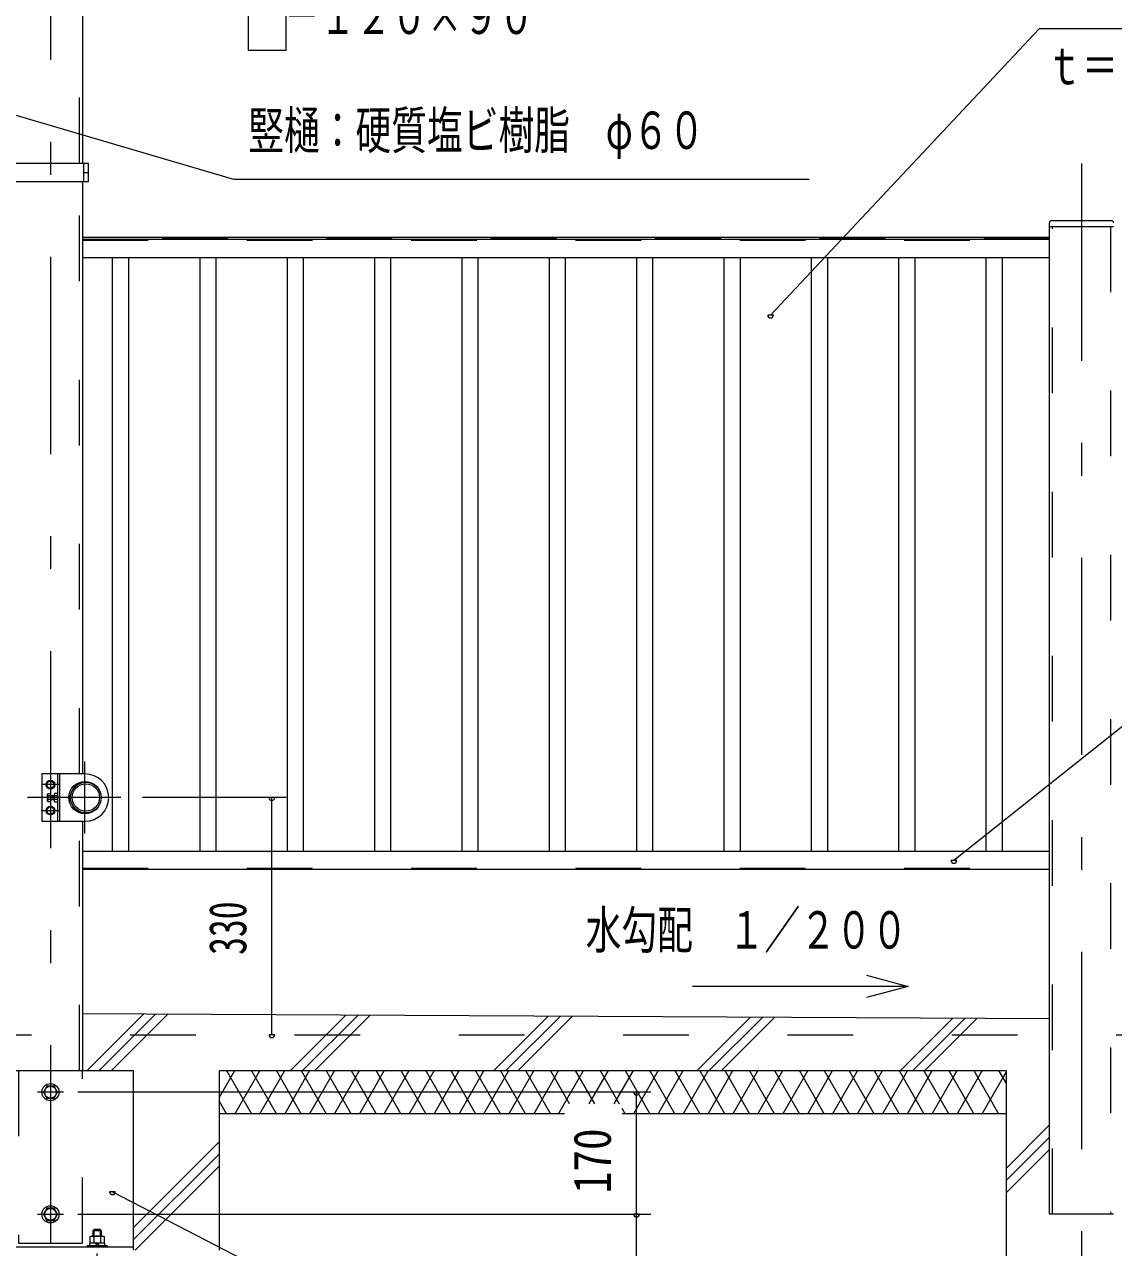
# Model space of a CAD drawing. Units: millimetres, scale not verified. Extents: x -34086 to 34091, y -14700 to 14700.
# Drawn here: x 24367 to 29668, y 496 to 6454 of the extents above; entities that cross this region are included whole.
import ezdxf
from ezdxf.enums import TextEntityAlignment as Align

# ---------------------------------------------------------------- set-up
doc = ezdxf.new("R2010")
doc.units = ezdxf.units.MM
doc.header["$LTSCALE"] = 80
doc.linetypes.add('USER2', pattern=[10, 4, -6])
doc.linetypes.add('USER3', pattern=[24, 12, -5, 2, -5])
for name, color, linetype, lineweight in [('0-6_2-02BOLD', 7, 'Continuous', 18), ('0-7_2-12HIDDEN', 3, 'USER2', 18), ('0-8_2-22CENTER', 3, 'USER3', 18), ('0-9_2-42THIN', 4, 'Continuous', 18), ('0-A_2-52DIM', 3, 'Continuous', 18), ('0-B_2-62HATCH', 2, 'Continuous', 18)]:
    doc.layers.add(name, color=color, linetype=linetype, lineweight=lineweight)
doc.styles.add('ＭＳ ゴシック', font='')
doc.styles.get('ＭＳ ゴシック').set_extended_font_data('MS Gothic')

msp = doc.modelspace()

# ---------------------------------------------------------------- linework, layer by layer
at = {"layer": '0-6_2-02BOLD'}
for p, q in [((24649.18, 7241.41), (24649.18, 5778.4)), ((24654.77, 5778.4), (24654.77, 5687.41)), ((24654.77, 5732.91), (24676.11, 5732.91)), ((24649.17, 5687.41), (24649.17, 2803.4)), ((29366.82, 5498.4), (29657.66, 5498.4)), ((29356.32, 5470.4), (29668.17, 5470.4)), ((24649.16, 5417.9), (29356.32, 5417.9)), ((29356.32, 5406.7), (24649.16, 5406.7)), ((24649.16, 5319.2), (29356.32, 5319.2)), ((24528.24, 2572.4), (24528.24, 2803.4)), ((24481.01, 2698.01), (24493.24, 2698.01)), ((24493.24, 2698.4), (24510.75, 2698.4)), ((24528.24, 2708.11), (24512.51, 2708.11)), ((24512.51, 2698.01), (24528.24, 2698.01)), ((24587.04, 2698.4), (24587.04, 2677.41)), ((24493.24, 2677.8), (24481.01, 2677.8)), ((24510.75, 2677.4), (24493.24, 2677.4)), ((24528.24, 2677.8), (24512.51, 2677.8)), ((24583.2, 2677.4), (24587.04, 2677.4)), ((24649.17, 2572.4), (24649.17, 1357.9)), ((24649.17, 2426.8), (29356.32, 2426.8)), ((29356.32, 2337.9), (24649.17, 2337.9)), ((29356.32, 1610.83), (24649.17, 1634.25)), ((26995.73, 1147.9), (25315.74, 1147.9)), ((29144.83, 1147.9), (27275.74, 1147.9)), ((24703.56, 549.04), (24703.56, 517.2)), ((24737.92, 517.2), (24737.92, 549.04)), ((24895.74, 498.65), (22935.74, 498.65)), ((24671.74, 506.7), (24671.74, 498.65)), ((24710.24, 517.2), (24720.74, 506.7)), ((24731.24, 506.7), (24720.74, 517.2)), ((24758.37, 506.7), (24758.37, 517.2))]:
    msp.add_line(p, q, dxfattribs=at)
for points in [[(23434.51, 5778.4), (24676.11, 5778.4), (24676.11, 5687.41), (23434.51, 5687.41)], [(29668.27, 657.9), (29356.32, 657.9), (29356.32, 5487.9)], [(24661.24, 2803.4), (24451.25, 2803.4), (24451.25, 2572.4), (24661.24, 2572.4)], [(24512.51, 2708.11), (24510.75, 2705.05), (24510.75, 2670.75), (24512.51, 2667.7), (24528.24, 2667.7)], [(24587.04, 2677.41), (24590.54, 2680.9), (24590.54, 2694.9), (24587.04, 2698.4), (24583.2, 2698.4)], [(22935.74, 1357.9), (24895.74, 1357.9), (24895.74, 482.9)], [(25315.74, 482.9), (25315.74, 1357.9), (29144.83, 1357.9), (29144.83, 272.9), (29879.84, 272.9), (29879.84, 1357.9), (30950.74, 1357.9)], [(24686.39, 517.2), (24686.39, 549.04), (24691.86, 552.2), (24749.62, 552.2), (24755.09, 549.04), (24755.09, 517.2)], [(24741.74, 577.73), (24734.74, 584.73), (24706.74, 584.73), (24699.74, 577.73)], [(24741.74, 552.2), (24741.74, 577.73), (24699.74, 577.73), (24699.74, 552.2)], [(24671.74, 506.7), (24769.74, 506.7), (24769.74, 498.65)], [(24758.37, 517.2), (24683.11, 517.2), (24683.11, 506.7)]]:
    msp.add_lwpolyline(points, dxfattribs=at)
for points in [[(24510.75, 2761.01), (24493.24, 2771.11), (24475.74, 2761.01), (24475.74, 2740.8), (24493.23, 2730.69), (24510.75, 2740.8)], [(24479.24, 2670.75), (24479.24, 2705.05), (24481.01, 2708.11), (24493.24, 2708.11), (24493.24, 2667.7), (24481.01, 2667.7)], [(24510.75, 2635), (24493.24, 2645.11), (24475.74, 2635), (24475.74, 2614.8), (24493.23, 2604.69), (24510.75, 2614.8)], [(24510.42, 1282.65), (24476.07, 1282.65), (24458.89, 1252.9), (24476.07, 1223.15), (24510.42, 1223.15), (24527.59, 1252.9)], [(24476.07, 628.15), (24510.42, 628.15), (24527.59, 657.9), (24510.42, 687.65), (24476.07, 687.65), (24458.89, 657.9)]]:
    msp.add_lwpolyline(points, close=True, dxfattribs=at)
for centre, radius in [((24493.24, 2750.9), 21.88), ((24493.24, 2750.9), 17.15), ((24661.24, 2687.9), 78.75), ((24665.27, 2687.9), 74.72), ((24665.27, 2687.9), 66.67), ((24493.24, 2624.9), 21.88), ((24493.24, 2624.9), 17.15), ((24493.24, 1252.9), 42), ((24493.24, 1252.9), 28.88), ((24493.24, 657.9), 42), ((24493.24, 657.9), 28.88)]:
    msp.add_circle(centre, radius, dxfattribs=at)
for centre, radius, start, end in [((29366.82, 5487.9), 10.5, 90, 180), ((29657.66, 5487.9), 10.5, 0, 90), ((24661.24, 2687.9), 115.5, 270, 90), ((24509.02, 2687.91), 29.79, 160.17088, 199.83133), ((24487.35, 2703.06), 8.11, 180, 218.54623), ((24540.52, 2687.9), 29.79, 160.16867, 199.82912), ((24518.85, 2703.06), 8.11, 180, 218.53143), ((24487.36, 2672.75), 8.11, 141.46857, 180), ((24518.85, 2672.75), 8.11, 141.45377, 180), ((24694.98, 538.96), 13.24, 49.57011, 90), ((24720.74, 503.98), 48.23, 69.13594, 110.86407), ((24746.51, 538.96), 13.24, 90, 130.4299)]:
    msp.add_arc(centre, radius, start, end, dxfattribs=at)
at = {"layer": '0-7_2-12HIDDEN'}
for p, q in [((24634.48, 5778.4), (24634.48, 7241.41)), ((24634.47, 2803.4), (24634.47, 5687.41)), ((29371.02, 657.9), (29371.02, 5470.4)), ((29653.47, 5470.4), (29653.47, 657.9)), ((29356.32, 5412.3), (24649.16, 5412.3)), ((24649.16, 5402.5), (29356.32, 5402.5)), ((24539.45, 2572.4), (24539.45, 2803.4)), ((24634.47, 1357.9), (24634.47, 2572.4)), ((24649.17, 2343.5), (29356.32, 2343.5)), ((16880.74, 1532.9), (30950.74, 1532.9))]:
    msp.add_line(p, q, dxfattribs=at)
msp.add_lwpolyline([(24337.32, 1357.9), (24337.32, 517.9), (24649.17, 517.9), (24649.17, 1357.9)], dxfattribs=at)
at = {"layer": '0-8_2-22CENTER'}
for p, q in [((24493.24, 7241.41), (24493.24, -1827.1)), ((29512.24, 5775.85), (29512.24, 132.9)), ((24661.24, 2512.9), (24661.24, 2862.9)), ((24537, 2750.9), (24449.49, 2750.9)), ((24836.24, 2687.9), (24381.25, 2687.9)), ((24447.2, 2624.9), (24537, 2624.9)), ((24556.24, 1252.9), (24430.24, 1252.9)), ((24430.24, 657.9), (24556.24, 657.9)), ((24720.74, -1053.6), (24720.74, 626.73))]:
    msp.add_line(p, q, dxfattribs=at)
at = {"layer": '0-9_2-42THIN'}
for p, q in [((24794.24, 5319.2), (24794.24, 2426.8)), ((24874.74, 2426.8), (24874.74, 5319.2)), ((25219.49, 5319.2), (25219.49, 2426.8)), ((25299.99, 2426.8), (25299.99, 5319.2)), ((25644.74, 5319.2), (25644.74, 2426.8)), ((25725.24, 2426.8), (25725.24, 5319.2)), ((26069.99, 5319.2), (26069.99, 2426.8)), ((26150.49, 2426.8), (26150.49, 5319.2)), ((26495.24, 5319.2), (26495.24, 2426.8)), ((26575.74, 2426.8), (26575.74, 5319.2)), ((26920.49, 5319.2), (26920.49, 2426.8)), ((27001, 2426.8), (27001, 5319.2)), ((27345.74, 5319.2), (27345.74, 2426.8)), ((27426.25, 2426.8), (27426.25, 5319.2)), ((27770.99, 5319.2), (27770.99, 2426.8)), ((27851.49, 2426.8), (27851.49, 5319.2)), ((28196.24, 5319.2), (28196.24, 2426.8)), ((28276.75, 2426.8), (28276.75, 5319.2)), ((28621.49, 5319.2), (28621.49, 2426.8)), ((28702, 2426.8), (28702, 5319.2)), ((29046.74, 5319.2), (29046.74, 2426.8)), ((29127.25, 2426.8), (29127.25, 5319.2)), ((24493.24, 2695.6), (24510.75, 2695.6)), ((24589.84, 2695.6), (24582.86, 2695.6)), ((24510.75, 2680.2), (24493.24, 2680.2)), ((24582.86, 2680.2), (24589.84, 2680.2)), ((24704.99, 582.98), (24704.99, 552.2)), ((24736.49, 552.2), (24736.49, 582.98))]:
    msp.add_line(p, q, dxfattribs=at)
at = {"layer": '0-A_2-52DIM'}
for p, q in [((29305.75, 6432.9), (27998.81, 5038.52)), ((32700.74, 6432.9), (29305.75, 6432.9)), ((28012.81, 5038.52), (27984.81, 5038.52)), ((30285.75, 3492.9), (28890.91, 2381.95)), ((25641.24, 2687.9), (24941.24, 2687.9)), ((25585.24, 2687.9), (25557.24, 2687.9)), ((25571.24, 1532.9), (25571.24, 2687.9)), ((28904.91, 2381.95), (28876.91, 2381.95)), ((28668.49, 1767.69), (28465.64, 1713.33)), ((25585.24, 1532.9), (25557.24, 1532.9)), ((27415.74, 1252.9), (24626.24, 1252.9)), ((27359.74, 1252.9), (27331.74, 1252.9)), ((27345.74, 104.9), (27345.74, 1252.9)), ((24808.74, 767.96), (24780.74, 767.96)), ((24626.24, 657.9), (27415.74, 657.9)), ((27359.74, 657.9), (27331.74, 657.9))]:
    msp.add_line(p, q, dxfattribs=at)
for points in [[(25455.74, 6585.42), (25455.74, 6327.9), (25640.05, 6327.9), (25640.05, 6585.42)], [(28185.75, 5697.9), (25385.74, 5697.9), (23381.61, 6288.17)], [(28465.64, 1822.04), (28668.49, 1767.69), (27618.49, 1767.69)], [(24794.74, 767.96), (27100.74, -427.1), (29900.74, -427.1)]]:
    msp.add_lwpolyline(points, dxfattribs=at)
for centre in [(27998.81, 5038.52), (25571.24, 2687.9), (28890.91, 2381.95), (25571.24, 1532.9), (27345.74, 1252.9), (24794.74, 767.96), (27345.74, 657.9)]:
    msp.add_arc(centre, 14, 180, 0, dxfattribs=at)
at = {"layer": '0-B_2-62HATCH'}
for p, q in [((24946.17, 1632.78), (24671.3, 1357.9)), ((24730.69, 1357.9), (25005.27, 1632.48)), ((25064.38, 1632.19), (24790.09, 1357.9)), ((25661.25, 1357.9), (25931.22, 1627.88)), ((25990.32, 1627.58), (25720.64, 1357.9)), ((25780.04, 1357.9), (26049.42, 1627.29)), ((26651.19, 1357.9), (26916.27, 1622.97)), ((26710.59, 1357.9), (26975.37, 1622.68)), ((27034.48, 1622.39), (26769.99, 1357.9)), ((27641.15, 1357.9), (27901.31, 1618.07)), ((27960.42, 1617.78), (27700.54, 1357.9)), ((27759.94, 1357.9), (28019.52, 1617.49)), ((28631.09, 1357.9), (28886.37, 1613.17)), ((28945.46, 1612.88), (28690.49, 1357.9)), ((28749.89, 1357.9), (29004.57, 1612.59)), ((25315.74, 1227.79), (25390.87, 1357.9)), ((25350.45, 1357.9), (25471.7, 1147.9)), ((25512.1, 1357.9), (25390.87, 1147.9)), ((25592.93, 1147.9), (25471.7, 1357.9)), ((25512.1, 1147.9), (25633.35, 1357.9)), ((25714.18, 1147.9), (25592.93, 1357.9)), ((25754.59, 1357.9), (25633.35, 1147.9)), ((25714.18, 1357.9), (25835.42, 1147.9)), ((25875.84, 1357.9), (25754.59, 1147.9)), ((25956.67, 1147.9), (25835.42, 1357.9)), ((25875.84, 1147.9), (25997.08, 1357.9)), ((25956.67, 1357.9), (26077.91, 1147.9)), ((26118.33, 1357.9), (25997.08, 1147.9)), ((26199.15, 1147.9), (26077.92, 1357.9)), ((26118.33, 1147.9), (26239.56, 1357.9)), ((26199.15, 1357.9), (26320.39, 1147.9)), ((26360.81, 1357.9), (26239.56, 1147.9)), ((26441.64, 1147.9), (26320.4, 1357.9)), ((26360.81, 1147.9), (26482.05, 1357.9)), ((26441.64, 1357.9), (26562.89, 1147.9)), ((26603.3, 1357.9), (26482.06, 1147.9)), ((26684.13, 1147.9), (26562.89, 1357.9)), ((26603.3, 1147.9), (26724.55, 1357.9)), ((26805.38, 1147.9), (26684.13, 1357.9)), ((26845.78, 1357.9), (26724.55, 1147.9)), ((26805.38, 1357.9), (26926.61, 1147.9)), ((26967.03, 1357.9), (26845.78, 1147.9)), ((27019.91, 1196.31), (26926.61, 1357.9)), ((26967.03, 1147.9), (27088.27, 1357.9)), ((27047.86, 1357.9), (27141.15, 1196.31)), ((27116.23, 1196.31), (27209.52, 1357.9)), ((27169.1, 1357.9), (27262.39, 1196.31)), ((27237.47, 1196.31), (27330.76, 1357.9)), ((27290.35, 1357.9), (27411.59, 1147.9)), ((27452.01, 1357.9), (27330.76, 1147.9)), ((27532.83, 1147.9), (27411.59, 1357.9)), ((27452.01, 1147.9), (27573.24, 1357.9)), ((27532.83, 1357.9), (27654.07, 1147.9)), ((27694.49, 1357.9), (27573.24, 1147.9)), ((27775.32, 1147.9), (27654.08, 1357.9)), ((27694.49, 1147.9), (27815.73, 1357.9)), ((27775.32, 1357.9), (27896.57, 1147.9)), ((27936.98, 1357.9), (27815.74, 1147.9)), ((28017.81, 1147.9), (27896.57, 1357.9)), ((27936.98, 1147.9), (28058.23, 1357.9)), ((28017.81, 1357.9), (28139.06, 1147.9)), ((28179.46, 1357.9), (28058.23, 1147.9)), ((28260.29, 1147.9), (28139.06, 1357.9)), ((28179.46, 1147.9), (28300.71, 1357.9)), ((28260.29, 1357.9), (28381.54, 1147.9)), ((28421.95, 1357.9), (28300.71, 1147.9)), ((28502.78, 1147.9), (28381.54, 1357.9)), ((28421.95, 1147.9), (28543.2, 1357.9)), ((28502.79, 1357.9), (28624.03, 1147.9)), ((28664.44, 1357.9), (28543.2, 1147.9)), ((28624.03, 1357.9), (28745.27, 1147.9)), ((28664.44, 1147.9), (28785.69, 1357.9)), ((28866.51, 1147.9), (28745.27, 1357.9)), ((28785.69, 1147.9), (28906.92, 1357.9)), ((28866.51, 1357.9), (28987.76, 1147.9)), ((29028.17, 1357.9), (28906.93, 1147.9)), ((28987.76, 1357.9), (29109, 1147.9)), ((29028.17, 1147.9), (29144.83, 1349.97)), ((29109, 1357.9), (29144.83, 1295.84)), ((25350.45, 1147.9), (25315.74, 1208.02)), ((27290.35, 1147.9), (27275.74, 1173.2)), ((29144.83, 881.71), (29356.32, 1093.18)), ((29356.32, 1033.78), (29144.83, 822.3)), ((24895.74, 592.4), (25315.74, 1012.4)), ((29144.83, 762.9), (29356.32, 974.38)), ((25315.74, 953), (24895.74, 533)), ((24905.04, 482.9), (25315.74, 893.6))]:
    msp.add_line(p, q, dxfattribs=at)

# ---------------------------------------------------------------- texts
at = {"layer": '0-A_2-52DIM', "color": 7, "style": 'ＭＳ ゴシック', "width": 0.7}
for s, p in [('\u3000－１２０×９０', (25455.74, 6352.77)), ('ｔ＝０．５\u3000角リブ', (29340.75, 6107.78)), ('竪樋：硬質塩ビ樹脂\u3000φ６０', (25455.74, 5792.78)), ('水勾配\u3000１／２００', (27098.34, 1897.56))]:
    msp.add_text(s, height=182.3, dxfattribs=at).set_placement(p, align=Align.BOTTOM_LEFT)
at = {"layer": '0-A_2-52DIM', "color": 7, "style": 'ＭＳ ゴシック'}
for s, width, p in [('330', 0.7, (25501.25, 1921.65)), ('170', 0.85, (27275.74, 760.12))]:
    msp.add_text(s, height=182.3, rotation=90, dxfattribs=dict(at, width=width)).set_placement(p, align=Align.BOTTOM_LEFT)

doc.saveas('drawing.dxf')
